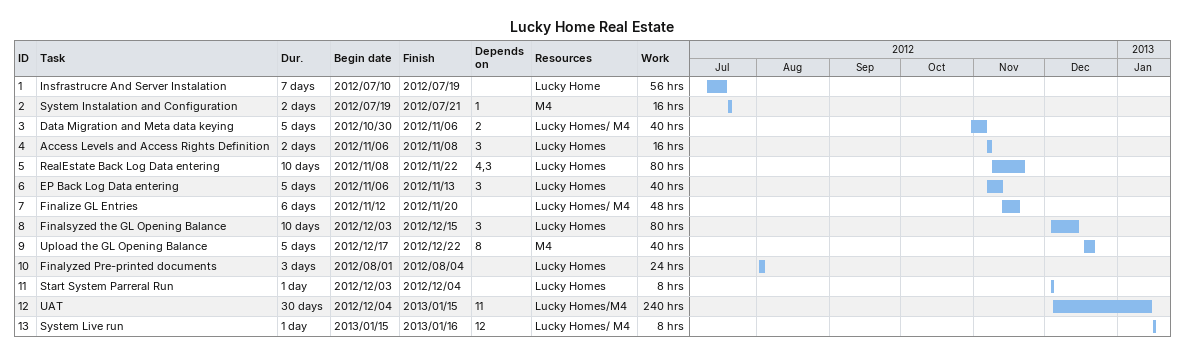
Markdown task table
Lucky Home Real Estate

| ID | Task | Duration | Start | Finish | Predecessors | Resources | Work (h) |
|---|---|---|---|---|---|---|---|
| 1 | Insfrastrucre And Server Instalation | 7d | 2012-07-10 | 2012-07-19 |  | Lucky Home | 56 |
| 2 | System Instalation and Configuration | 2d | 2012-07-19 | 2012-07-21 | 1 | M4 | 16 |
| 3 | Data Migration and Meta data keying | 5d | 2012-10-30 | 2012-11-06 | 2 | Lucky Homes/ M4 | 40 |
| 4 | Access Levels and Access Rights Definition | 2d | 2012-11-06 | 2012-11-08 | 3 | Lucky Homes | 16 |
| 5 | RealEstate Back Log Data entering | 10d | 2012-11-08 | 2012-11-22 | 4, 3 | Lucky Homes | 80 |
| 6 | EP Back Log Data entering | 5d | 2012-11-06 | 2012-11-13 | 3 | Lucky Homes | 40 |
| 7 | Finalize GL Entries | 6d | 2012-11-12 | 2012-11-20 |  | Lucky Homes/ M4 | 48 |
| 8 | Finalsyzed the GL Opening Balance | 10d | 2012-12-03 | 2012-12-15 | 3 | Lucky Homes | 80 |
| 9 | Upload the GL Opening Balance | 5d | 2012-12-17 | 2012-12-22 | 8 | M4 | 40 |
| 10 | Finalyzed Pre-printed documents | 3d | 2012-08-01 | 2012-08-04 |  | Lucky Homes | 24 |
| 11 | Start System Parreral Run | 1d | 2012-12-03 | 2012-12-04 |  | Lucky Homes | 8 |
| 12 | UAT | 30d | 2012-12-04 | 2013-01-15 | 11 | Lucky Homes/M4 | 240 |
| 13 | System Live run | 1d | 2013-01-15 | 2013-01-16 | 12 | Lucky Homes/ M4 | 8 |
